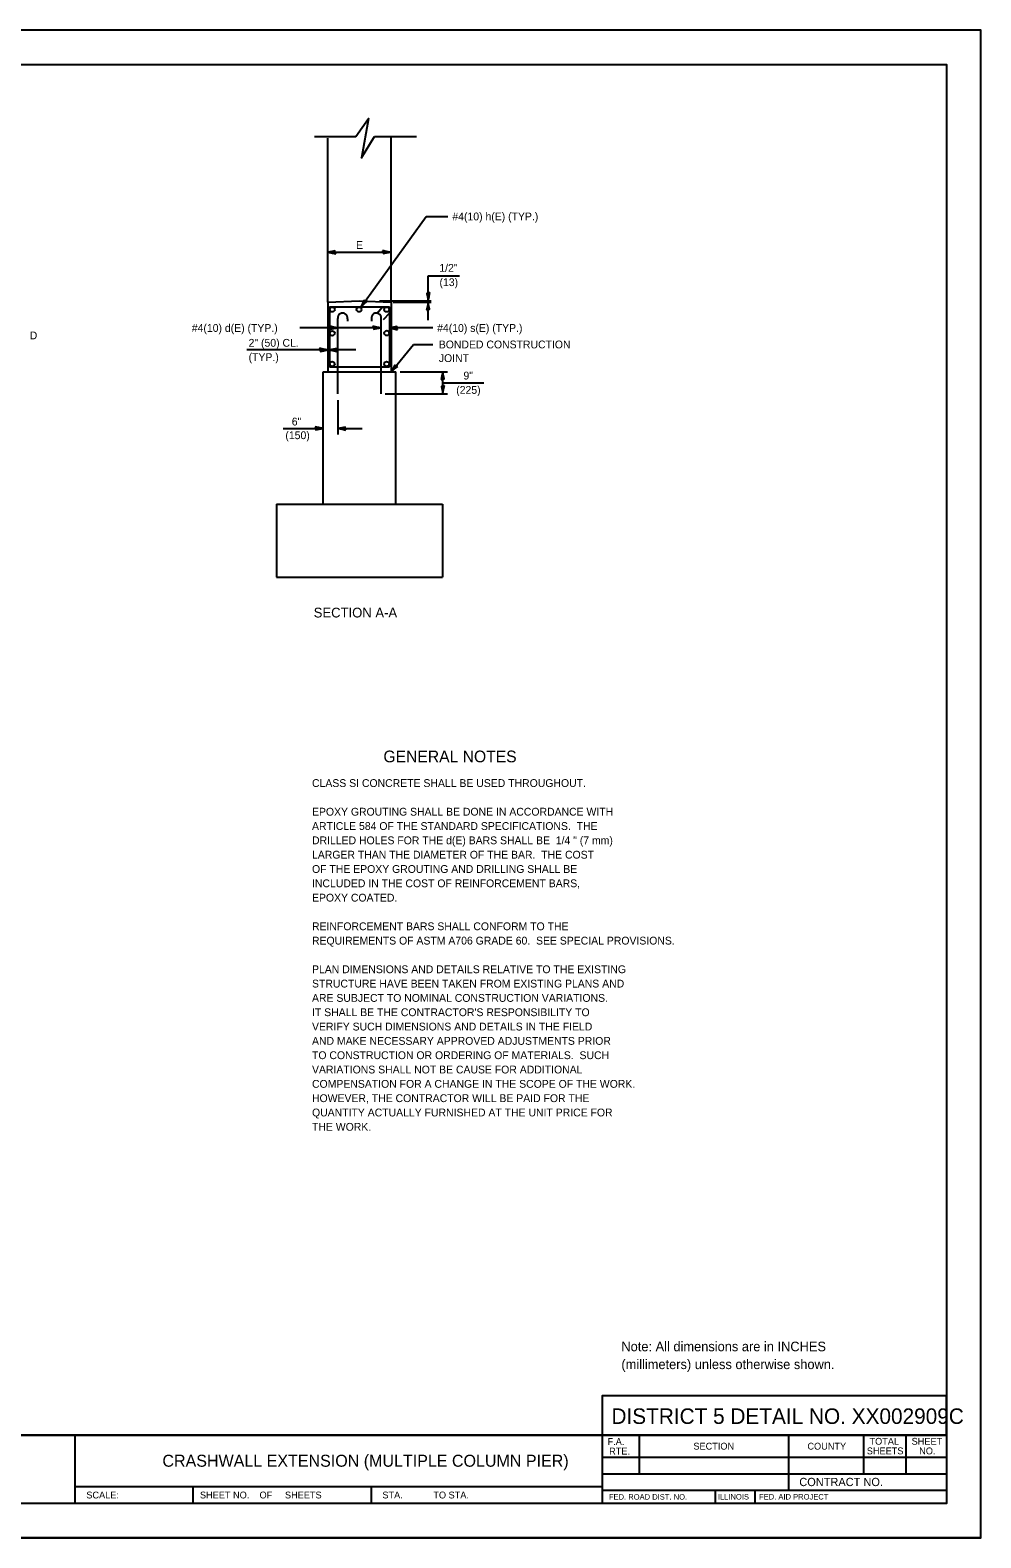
# Model space of a CAD drawing. Extents: x 100149 to 100829, y 99984 to 100424.
# Drawn here: x 100551.6 to 100829.2, y 99983.6 to 100423.6 of the extents above; entities that cross this region are included whole.
import ezdxf

# ---------------------------------------------------------------- set-up
doc = ezdxf.new("R2010")
doc.units = 0
for name, color, linetype in [('Design_PR_Back of Gutter or Curb line', 7, 'Continuous'), ('Design_PR_Roadway Dimensions', 7, 'Continuous'), ('Design_PR_Roadway Notes', 7, 'Continuous'), ('Level 43', 7, 'Continuous'), ('Level 49', 7, 'Continuous'), ('Sheets_50 Reference Boundary', 7, 'Continuous'), ('Sheets_General Details', 7, 'Continuous'), ('Sheets_Printer Plotting Border', 7, 'Continuous'), ('Stage_Construction Traffic Control', 7, 'Continuous'), ('Topo_Bridge Structures', 7, 'Continuous'), ('Topo_Retaining Wall', 7, 'Continuous')]:
    doc.layers.add(name, color=color, linetype=linetype)

msp = doc.modelspace()

# ---------------------------------------------------------------- linework, layer by layer
at = {"layer": 'Design_PR_Back of Gutter or Curb line'}
for p, q in [((100638.51, 100344.24), (100647.78, 100344.62)), ((100638.51, 100344.24), (100638.51, 100323.89)), ((100647.78, 100344.62), (100657.05, 100344.24)), ((100657.05, 100344.24), (100657.05, 100323.89))]:
    msp.add_line(p, q, dxfattribs=at)
at = {"layer": 'Design_PR_Roadway Notes'}
for p, q in [((100648.12, 100342.77), (100667.23, 100369.21)), ((100667.23, 100369.21), (100673.53, 100369.21)), ((100641.44, 100336.67), (100630.39, 100336.67)), ((100654.07, 100336.67), (100641.44, 100336.67)), ((100669.18, 100336.67), (100656.53, 100336.67)), ((100657.05, 100323.89), (100663.58, 100331.85)), ((100663.58, 100331.85), (100669.2, 100331.85))]:
    msp.add_line(p, q, dxfattribs=at)
for points in [[(100649.91, 100344.4), (100649.43, 100344.51), (100649.03, 100344.71), (100648.65, 100343.85), (100648.12, 100342.77), (100649.05, 100343.66)], [(100639.07, 100337.17), (100639.26, 100336.71), (100639.34, 100336.28), (100640.26, 100336.47), (100641.44, 100336.67), (100640.18, 100336.9)], [(100651.7, 100337.17), (100651.89, 100336.71), (100651.97, 100336.27), (100652.88, 100336.47), (100654.07, 100336.67), (100652.81, 100336.9)], [(100658.9, 100336.17), (100658.71, 100336.63), (100658.64, 100337.07), (100657.72, 100336.88), (100656.53, 100336.67), (100657.8, 100336.44)], [(100658.94, 100325.41), (100658.46, 100325.55), (100658.08, 100325.77), (100657.64, 100324.94), (100657.05, 100323.89), (100658.03, 100324.72)]]:
    msp.add_lwpolyline(points, close=True, dxfattribs=at)
at = {"layer": 'Level 43'}
for p, q in [((100638.48, 100358.76), (100656.86, 100358.76)), ((100667.84, 100351.9), (100677.01, 100351.9)), ((100667.84, 100344.62), (100667.84, 100351.9)), ((100653.62, 100344.62), (100668.67, 100344.62)), ((100657.59, 100344.24), (100668.67, 100344.24)), ((100667.84, 100338.95), (100667.84, 100344.24)), ((100638.51, 100330.24), (100614.88, 100330.24)), ((100646.72, 100330.24), (100639.03, 100330.24)), ((100659.63, 100323.89), (100673.49, 100323.89)), ((100672.06, 100317.48), (100672.06, 100323.89)), ((100672.06, 100320.68), (100684.06, 100320.68)), ((100641.44, 100315.62), (100641.44, 100305.53)), ((100655.27, 100317.48), (100673.49, 100317.48)), ((100625.49, 100307.36), (100637.17, 100307.36)), ((100641.44, 100307.36), (100648.59, 100307.36))]:
    msp.add_line(p, q, dxfattribs=at)
for points in [[(100640.86, 100358.27), (100640.66, 100358.73), (100640.59, 100359.16), (100639.67, 100358.97), (100638.48, 100358.77), (100639.75, 100358.54)], [(100654.48, 100359.26), (100654.68, 100358.81), (100654.75, 100358.37), (100655.67, 100358.56), (100656.86, 100358.77), (100655.59, 100359)], [(100668.34, 100347), (100667.88, 100346.8), (100667.44, 100346.73), (100667.64, 100345.81), (100667.84, 100344.62), (100668.07, 100345.89)], [(100667.34, 100341.86), (100667.8, 100342.06), (100668.24, 100342.13), (100668.05, 100343.05), (100667.84, 100344.24), (100667.61, 100342.97)], [(100636.13, 100330.74), (100636.33, 100330.28), (100636.4, 100329.84), (100637.32, 100330.03), (100638.51, 100330.24), (100637.24, 100330.47)], [(100641.4, 100329.74), (100641.21, 100330.2), (100641.14, 100330.64), (100640.22, 100330.45), (100639.03, 100330.24), (100640.3, 100330.01)], [(100671.57, 100321.51), (100672.02, 100321.71), (100672.46, 100321.78), (100672.27, 100322.7), (100672.06, 100323.89), (100671.83, 100322.62)], [(100672.56, 100319.85), (100672.1, 100319.66), (100671.67, 100319.58), (100671.86, 100318.66), (100672.06, 100317.48), (100672.29, 100318.74)], [(100634.79, 100307.85), (100634.99, 100307.4), (100635.06, 100306.96), (100635.98, 100307.15), (100637.17, 100307.36), (100635.9, 100307.59)], [(100643.82, 100306.86), (100643.62, 100307.31), (100643.55, 100307.75), (100642.63, 100307.56), (100641.44, 100307.36), (100642.71, 100307.12)]]:
    msp.add_lwpolyline(points, close=True, dxfattribs=at)
at = {"layer": 'Level 49'}
for p, q in [((100641.44, 100317.48), (100641.44, 100323.89)), ((100654.07, 100317.48), (100654.07, 100323.89))]:
    msp.add_line(p, q, dxfattribs=at)
at = {"layer": 'Sheets_50 Reference Boundary'}
msp.add_lwpolyline([(100189.16, 100413.58), (100819.16, 100413.58), (100819.16, 100013.58), (100189.16, 100013.58)], close=True, dxfattribs=at)
at = {"layer": 'Sheets_General Details'}
for p, q in [((100829.16, 100423.58), (100149.16, 100423.58)), ((100829.16, 99983.58), (100829.16, 100423.58)), ((100189.16, 100013.58), (100819.16, 100013.58)), ((100564.65, 100013.58), (100564.65, 99993.58)), ((100718.65, 100013.58), (100718.65, 99993.58)), ((100729.45, 100013.58), (100729.45, 100002.28)), ((100773.05, 100013.58), (100773.05, 99997.48)), ((100794.89, 100013.58), (100794.89, 100002.28)), ((100807.31, 100013.58), (100807.31, 100002.28)), ((100718.65, 100007.08), (100819.16, 100007.08)), ((100718.65, 100002.28), (100819.16, 100002.28)), ((100564.65, 99998.58), (100718.65, 99998.58)), ((100599.16, 99998.58), (100599.16, 99993.58)), ((100651.16, 99998.58), (100651.16, 99993.58)), ((100718.65, 99997.48), (100819.16, 99997.48)), ((100751.59, 99997.48), (100751.59, 99993.58)), ((100763.19, 99997.48), (100763.19, 99993.58)), ((100829.16, 99983.58), (100149.16, 99983.58))]:
    msp.add_line(p, q, dxfattribs=at)
for points in [[(100189.16, 100413.58), (100819.16, 100413.58), (100819.16, 99993.58), (100189.16, 99993.58)], [(100718.65, 100013.58), (100819.16, 100013.58), (100819.16, 100025.07), (100718.65, 100025.07)]]:
    msp.add_lwpolyline(points, close=True, dxfattribs=at)
at = {"layer": 'Sheets_Printer Plotting Border'}
msp.add_lwpolyline([(100149.16, 99983.58), (100829.16, 99983.58), (100829.16, 100423.58), (100149.16, 100423.58)], close=True, dxfattribs=at)
at = {"layer": 'Stage_Construction Traffic Control'}
for p, q in [((100639.03, 100342.83), (100639.03, 100325.32)), ((100639.03, 100342.83), (100656.53, 100342.83)), ((100654.63, 100342.81), (100652.87, 100340.8)), ((100656.53, 100342.83), (100656.53, 100325.32)), ((100641.44, 100339.42), (100641.42, 100339.42)), ((100641.44, 100324.09), (100641.44, 100339.42)), ((100644.23, 100339.34), (100644.23, 100338.66)), ((100651.28, 100339.34), (100651.28, 100338.66)), ((100654.07, 100324.09), (100654.07, 100339.42)), ((100654.07, 100339.42), (100654.1, 100339.42)), ((100656.49, 100341.01), (100654.73, 100339)), ((100639.03, 100325.32), (100656.53, 100325.32))]:
    msp.add_line(p, q, dxfattribs=at)
for centre in [(100639.82, 100342.04), (100647.65, 100342.04), (100655.69, 100342.04), (100639.82, 100335.12), (100655.72, 100335.17), (100639.82, 100326.16), (100655.69, 100326.16)]:
    msp.add_circle(centre, 0.71, dxfattribs=at)
for centre, start, end in [((100642.83, 100339.6), 349.6004, 186.9475), ((100652.69, 100339.6), 353.0525, 190.3996)]:
    msp.add_arc(centre, 1.42, start, end, dxfattribs=at)
at = {"layer": 'Topo_Bridge Structures'}
for p, q in [((100634.6, 100392.55), (100646.74, 100392.55)), ((100652.14, 100392.55), (100664.46, 100392.55))]:
    msp.add_line(p, q, dxfattribs=at)
msp.add_lwpolyline([(100646.74, 100392.55), (100650.43, 100397.83), (100648.38, 100386.32), (100652.14, 100392.55)], dxfattribs=at)
at = {"layer": 'Topo_Retaining Wall'}
for p, q in [((100638.51, 100344.24), (100638.51, 100392.09)), ((100657.05, 100344.24), (100657.05, 100392.12)), ((100637.17, 100323.89), (100658.39, 100323.89)), ((100637.17, 100285.24), (100637.17, 100323.89)), ((100658.39, 100285.24), (100658.39, 100323.89)), ((100623.58, 100285.24), (100623.58, 100263.95)), ((100623.58, 100285.24), (100671.98, 100285.24)), ((100671.98, 100285.24), (100671.98, 100263.95)), ((100623.58, 100263.95), (100671.98, 100263.95))]:
    msp.add_line(p, q, dxfattribs=at)

# ---------------------------------------------------------------- texts
at = {"layer": 'Design_PR_Roadway Dimensions'}
for s, p in [('E', (100646.75, 100359.72)), ('1/2"', (100671.08, 100353.07)), ('(13)', (100671.13, 100348.89)), ('D', (100551.5, 100333.35)), ('2" (50) CL.', (100615.4, 100331.19)), ('(TYP.)', (100615.4, 100327.01)), ('9"', (100678.12, 100321.63)), ('(225)', (100676.01, 100317.45)), ('6"', (100628, 100308.21)), ('(150)', (100626.14, 100304.22))]:
    msp.add_text(s, height=2.28, dxfattribs=at).set_placement(p)
at = {"layer": 'Design_PR_Roadway Notes'}
for s, height, p in [('#4(10) h(E) (TYP.)', 2.28, (100674.89, 100368.07)), ('#4(10) d(E) (TYP.)', 2.28, (100598.82, 100335.53)), ('#4(10) s(E) (TYP.)', 2.28, (100670.44, 100335.53)), ('JOINT', 2.28, (100670.93, 100326.72)), ('BONDED CONSTRUCTION ', 2.28, (100670.93, 100330.71)), ('SECTION A-A', 2.85, (100634.41, 100252.18)), ('GENERAL NOTES', 3.42, (100654.76, 100209.91)), ('CLASS SI CONCRETE SHALL BE USED THROUGHOUT.', 2.28, (100633.91, 100202.71)), ('ARTICLE 584 OF THE STANDARD SPECIFICATIONS.  THE', 2.28, (100633.91, 100190.17)), ('EPOXY GROUTING SHALL BE DONE IN ACCORDANCE WITH', 2.28, (100633.91, 100194.35)), ('DRILLED HOLES FOR THE d(E) BARS SHALL BE  1/4 " (7 mm)', 2.28, (100633.91, 100185.99)), ('LARGER THAN THE DIAMETER OF THE BAR.  THE COST', 2.28, (100633.91, 100181.81)), ('OF THE EPOXY GROUTING AND DRILLING SHALL BE', 2.28, (100633.91, 100177.63)), ('INCLUDED IN THE COST OF REINFORCEMENT BARS,', 2.28, (100633.91, 100173.45)), ('EPOXY COATED.', 2.28, (100633.91, 100169.27)), ('REINFORCEMENT BARS SHALL CONFORM TO THE', 2.28, (100633.91, 100160.91)), ('REQUIREMENTS OF ASTM A706 GRADE 60.  SEE SPECIAL PROVISIONS.', 2.28, (100633.91, 100156.73)), ('PLAN DIMENSIONS AND DETAILS RELATIVE TO THE EXISTING', 2.28, (100633.91, 100148.37)), ('STRUCTURE HAVE BEEN TAKEN FROM EXISTING PLANS AND', 2.28, (100633.91, 100144.19)), ('ARE SUBJECT TO NOMINAL CONSTRUCTION VARIATIONS.', 2.28, (100633.91, 100140.01)), ("IT SHALL BE THE CONTRACTOR'S RESPONSIBILITY TO", 2.28, (100633.91, 100135.83)), ('VERIFY SUCH DIMENSIONS AND DETAILS IN THE FIELD', 2.28, (100633.91, 100131.65)), ('AND MAKE NECESSARY APPROVED ADJUSTMENTS PRIOR', 2.28, (100633.91, 100127.47)), ('TO CONSTRUCTION OR ORDERING OF MATERIALS.  SUCH', 2.28, (100633.91, 100123.29)), ('VARIATIONS SHALL NOT BE CAUSE FOR ADDITIONAL', 2.28, (100633.91, 100119.11)), ('COMPENSATION FOR A CHANGE IN THE SCOPE OF THE WORK.', 2.28, (100633.91, 100114.93)), ('QUANTITY ACTUALLY FURNISHED AT THE UNIT PRICE FOR', 2.28, (100633.91, 100106.57)), ('HOWEVER, THE CONTRACTOR WILL BE PAID FOR THE', 2.28, (100633.91, 100110.75)), ('THE WORK.', 2.28, (100633.91, 100102.39))]:
    msp.add_text(s, height=height, dxfattribs=at).set_placement(p)
at = {"layer": 'Sheets_General Details'}
for s, height, p in [('Note: All dimensions are in INCHES', 2.8003, (100724.22, 100038.03)), ('(millimeters) unless otherwise shown.', 2.8003, (100724.22, 100032.83)), ('DISTRICT 5 DETAIL NO. XX002909C   ', 4.5381, (100721.33, 100016.82)), ('F.A.', 2, (100720.19, 100010.68)), ('TOTAL', 2, (100796.66, 100010.75)), ('SHEET', 2, (100808.95, 100010.75)), ('CRASHWALL EXTENSION (MULTIPLE COLUMN PIER)', 3.5, (100590.24, 100004.33)), ('RTE.', 2, (100720.66, 100007.88)), ('SECTION', 2, (100745.25, 100009.33)), ('COUNTY', 2, (100778.54, 100009.33)), ('SHEETS', 2, (100795.87, 100007.95)), ('NO.', 2, (100811.16, 100007.95)), ('CONTRACT NO.      ', 2.4, (100776.16, 99998.68)), ('SCALE:          ', 2, (100568.03, 99995.08)), ('SHEET NO.    OF     SHEETS', 2, (100601.2, 99995.08)), ('STA.            TO STA.            ', 2, (100654.46, 99995.08)), ('FED. ROAD DIST. NO.  ', 1.6, (100720.58, 99994.73)), ('ILLINOIS', 1.6, (100752.38, 99994.77)), ('FED. AID PROJECT', 1.6, (100764.41, 99994.77))]:
    msp.add_text(s, height=height, dxfattribs=at).set_placement(p)

doc.saveas('drawing.dxf')
